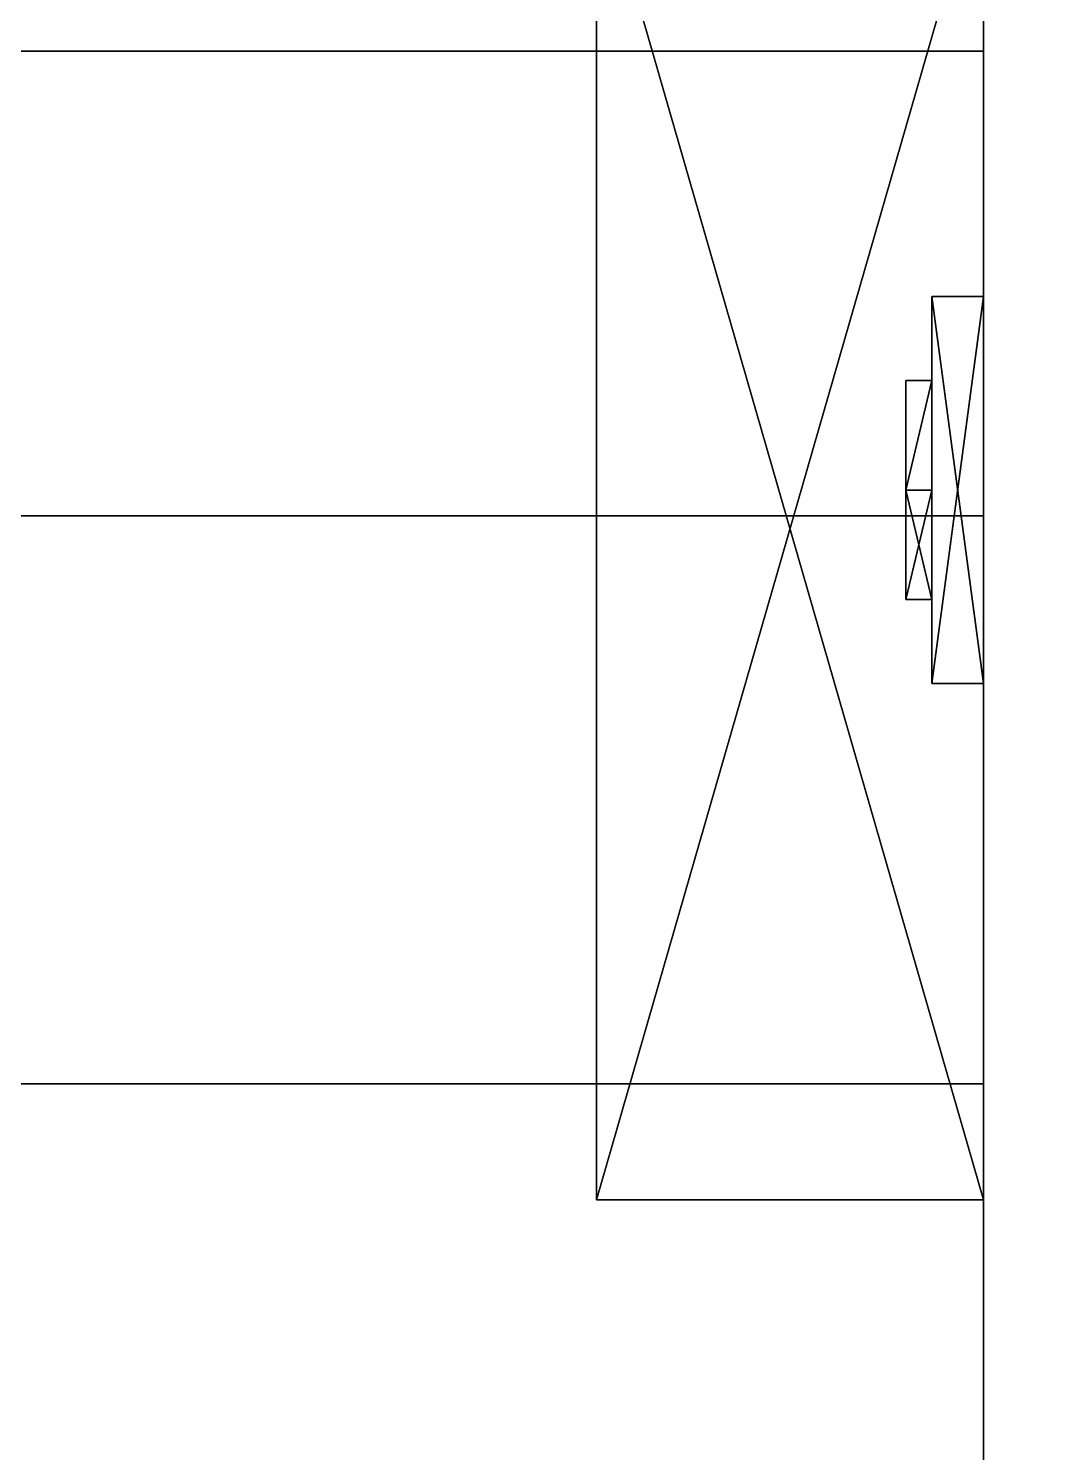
# Model space of a CAD drawing. Extents: x 0 to 4956, y -4930 to 0.
# Drawn here: x 2689.5 to 2728.6, y -4324.3 to -4269.1 of the extents above; entities that cross this region are included whole.
import ezdxf

# ---------------------------------------------------------------- set-up
doc = ezdxf.new("R2010")
doc.units = 0
for name, color, linetype in [('LAYER0', 7, 'CONTINUOUS'), ('LAYER1149', 253, 'CONTINUOUS'), ('LAYER1151', 253, 'CONTINUOUS'), ('LAYER1153', 253, 'CONTINUOUS'), ('LAYER1155', 253, 'CONTINUOUS'), ('LAYER1157', 253, 'CONTINUOUS'), ('LAYER1195', 7, 'CONTINUOUS'), ('LAYER837', 7, 'CONTINUOUS'), ('LAYER839', 7, 'CONTINUOUS'), ('LAYER843', 7, 'CONTINUOUS'), ('LAYER846', 7, 'CONTINUOUS'), ('LAYER852', 7, 'CONTINUOUS')]:
    doc.layers.add(name, color=color, linetype=linetype)

msp = doc.modelspace()

# ---------------------------------------------------------------- linework, layer by layer
at = {"layer": 'LAYER0', "invisible_edges": 1}
for points in [[(4956, 0), (0, -4930), (0, 0), (4956, 0)], [(4956, -4930, 5), (0, 0, 5), (0, -4930, 5), (4956, -4930, 5)], [(0, 0, 5), (4956, -4930, 5), (4956, 0, 5), (0, 0, 5)], [(0, -4930), (4956, 0), (4956, -4930), (0, -4930)]]:
    msp.add_3dface(points, dxfattribs=at)
at = {"layer": 'LAYER1149'}
for points in [[(2726.5, -4314.5, 181.2174), (2711.5, -4262.5, 181.2174), (2726.5, -4262.5, 181.2174), (2726.5, -4314.5, 181.2174)], [(2711.5, -4314.5, 181.2174), (2711.5, -4262.5, 181.2174), (2726.5, -4314.5, 181.2174), (2711.5, -4314.5, 181.2174)], [(2726.5, -4262.5, 194.7826), (2711.5, -4314.5, 194.7826), (2726.5, -4314.5, 194.7826), (2726.5, -4262.5, 194.7826)], [(2711.5, -4262.5, 194.7826), (2711.5, -4314.5, 194.7826), (2726.5, -4262.5, 194.7826), (2711.5, -4262.5, 194.7826)], [(2711.5, -4314.5, 181.2174), (2711.5, -4262.5, 194.7826), (2711.5, -4262.5, 181.2174), (2711.5, -4314.5, 181.2174)], [(2711.5, -4314.5, 194.7826), (2711.5, -4262.5, 194.7826), (2711.5, -4314.5, 181.2174), (2711.5, -4314.5, 194.7826)], [(2726.5, -4294.5, 214), (2726.5, -4279.5, 214), (2724.5, -4279.5, 214), (2726.5, -4294.5, 214)], [(2724.5, -4294.5, 214), (2726.5, -4294.5, 214), (2724.5, -4279.5, 214), (2724.5, -4294.5, 214)], [(2726.5, -4279.5, 162), (2726.5, -4294.5, 162), (2724.5, -4294.5, 162), (2726.5, -4279.5, 162)], [(2724.5, -4279.5, 162), (2726.5, -4279.5, 162), (2724.5, -4294.5, 162), (2724.5, -4279.5, 162)], [(2724.5, -4279.5, 214), (2726.5, -4279.5, 214), (2726.5, -4279.5, 162), (2724.5, -4279.5, 214)], [(2724.5, -4279.5, 162), (2724.5, -4279.5, 214), (2726.5, -4279.5, 162), (2724.5, -4279.5, 162)], [(2724.5, -4294.5, 214), (2724.5, -4279.5, 214), (2724.5, -4279.5, 162), (2724.5, -4294.5, 214)], [(2724.5, -4294.5, 162), (2724.5, -4294.5, 214), (2724.5, -4279.5, 162), (2724.5, -4294.5, 162)], [(2724.5, -4282.76, 206.087), (2723.5, -4287, 201.2939), (2723.5, -4282.76, 206.087), (2724.5, -4282.76, 206.087)], [(2724.5, -4287, 201.2939), (2723.5, -4287, 201.2939), (2724.5, -4282.76, 206.087), (2724.5, -4287, 201.2939)], [(2724.5, -4282.76, 206.087), (2723.5, -4287, 210.88), (2724.5, -4287, 210.88), (2724.5, -4282.76, 206.087)], [(2723.5, -4282.76, 206.087), (2723.5, -4287, 210.88), (2724.5, -4282.76, 206.087), (2723.5, -4282.76, 206.087)], [(2723.5, -4282.76, 206.087), (2723.5, -4291.24, 206.087), (2723.5, -4287, 210.88), (2723.5, -4282.76, 206.087)], [(2723.5, -4287, 201.2939), (2723.5, -4291.24, 206.087), (2723.5, -4282.76, 206.087), (2723.5, -4287, 201.2939)], [(2724.5, -4282.76, 169.913), (2723.5, -4287, 165.12), (2723.5, -4282.76, 169.913), (2724.5, -4282.76, 169.913)], [(2724.5, -4287, 165.12), (2723.5, -4287, 165.12), (2724.5, -4282.76, 169.913), (2724.5, -4287, 165.12)], [(2724.5, -4282.76, 169.913), (2723.5, -4287, 174.7061), (2724.5, -4287, 174.7061), (2724.5, -4282.76, 169.913)], [(2723.5, -4282.76, 169.913), (2723.5, -4287, 174.7061), (2724.5, -4282.76, 169.913), (2723.5, -4282.76, 169.913)], [(2723.5, -4282.76, 169.913), (2723.5, -4291.24, 169.913), (2723.5, -4287, 174.7061), (2723.5, -4282.76, 169.913)], [(2723.5, -4287, 165.12), (2723.5, -4291.24, 169.913), (2723.5, -4282.76, 169.913), (2723.5, -4287, 165.12)], [(2724.5, -4282.76, 206.087), (2724.5, -4287, 201.2939), (2724.5, -4287, 210.88), (2724.5, -4282.76, 206.087)], [(2724.5, -4282.76, 169.913), (2724.5, -4287, 165.12), (2724.5, -4287, 174.7061), (2724.5, -4282.76, 169.913)], [(2724.5, -4287, 201.2939), (2723.5, -4291.24, 206.087), (2723.5, -4287, 201.2939), (2724.5, -4287, 201.2939)], [(2724.5, -4291.24, 206.087), (2723.5, -4291.24, 206.087), (2724.5, -4287, 201.2939), (2724.5, -4291.24, 206.087)], [(2724.5, -4291.24, 206.087), (2723.5, -4287, 210.88), (2723.5, -4291.24, 206.087), (2724.5, -4291.24, 206.087)], [(2724.5, -4287, 210.88), (2723.5, -4287, 210.88), (2724.5, -4291.24, 206.087), (2724.5, -4287, 210.88)], [(2724.5, -4287, 165.12), (2723.5, -4291.24, 169.913), (2723.5, -4287, 165.12), (2724.5, -4287, 165.12)], [(2724.5, -4291.24, 169.913), (2723.5, -4291.24, 169.913), (2724.5, -4287, 165.12), (2724.5, -4291.24, 169.913)], [(2724.5, -4291.24, 169.913), (2723.5, -4287, 174.7061), (2723.5, -4291.24, 169.913), (2724.5, -4291.24, 169.913)], [(2724.5, -4287, 174.7061), (2723.5, -4287, 174.7061), (2724.5, -4291.24, 169.913), (2724.5, -4287, 174.7061)], [(2724.5, -4287, 201.2939), (2724.5, -4291.24, 206.087), (2724.5, -4287, 210.88), (2724.5, -4287, 201.2939)], [(2724.5, -4287, 165.12), (2724.5, -4291.24, 169.913), (2724.5, -4287, 174.7061), (2724.5, -4287, 165.12)], [(2726.5, -4294.5, 162), (2726.5, -4294.5, 214), (2724.5, -4294.5, 214), (2726.5, -4294.5, 162)], [(2724.5, -4294.5, 162), (2726.5, -4294.5, 162), (2724.5, -4294.5, 214), (2724.5, -4294.5, 162)], [(2726.5, -4314.5, 194.7826), (2711.5, -4314.5, 181.2174), (2726.5, -4314.5, 181.2174), (2726.5, -4314.5, 194.7826)], [(2711.5, -4314.5, 194.7826), (2711.5, -4314.5, 181.2174), (2726.5, -4314.5, 194.7826), (2711.5, -4314.5, 194.7826)]]:
    msp.add_3dface(points, dxfattribs=at)
at = {"layer": 'LAYER1151'}
for points in [[(2726.5, -4314.5, 744.7174), (2711.5, -4262.5, 744.7174), (2726.5, -4262.5, 744.7174), (2726.5, -4314.5, 744.7174)], [(2711.5, -4314.5, 744.7174), (2711.5, -4262.5, 744.7174), (2726.5, -4314.5, 744.7174), (2711.5, -4314.5, 744.7174)], [(2726.5, -4262.5, 758.2826), (2711.5, -4314.5, 758.2826), (2726.5, -4314.5, 758.2826), (2726.5, -4262.5, 758.2826)], [(2711.5, -4262.5, 758.2826), (2711.5, -4314.5, 758.2826), (2726.5, -4262.5, 758.2826), (2711.5, -4262.5, 758.2826)], [(2711.5, -4314.5, 744.7174), (2711.5, -4262.5, 758.2826), (2711.5, -4262.5, 744.7174), (2711.5, -4314.5, 744.7174)], [(2711.5, -4314.5, 758.2826), (2711.5, -4262.5, 758.2826), (2711.5, -4314.5, 744.7174), (2711.5, -4314.5, 758.2826)], [(2726.5, -4294.5, 777.5), (2726.5, -4279.5, 777.5), (2724.5, -4279.5, 777.5), (2726.5, -4294.5, 777.5)], [(2724.5, -4294.5, 777.5), (2726.5, -4294.5, 777.5), (2724.5, -4279.5, 777.5), (2724.5, -4294.5, 777.5)], [(2726.5, -4279.5, 725.5), (2726.5, -4294.5, 725.5), (2724.5, -4294.5, 725.5), (2726.5, -4279.5, 725.5)], [(2724.5, -4279.5, 725.5), (2726.5, -4279.5, 725.5), (2724.5, -4294.5, 725.5), (2724.5, -4279.5, 725.5)], [(2724.5, -4279.5, 777.5), (2726.5, -4279.5, 777.5), (2726.5, -4279.5, 725.5), (2724.5, -4279.5, 777.5)], [(2724.5, -4279.5, 725.5), (2724.5, -4279.5, 777.5), (2726.5, -4279.5, 725.5), (2724.5, -4279.5, 725.5)], [(2724.5, -4294.5, 777.5), (2724.5, -4279.5, 777.5), (2724.5, -4279.5, 725.5), (2724.5, -4294.5, 777.5)], [(2724.5, -4294.5, 725.5), (2724.5, -4294.5, 777.5), (2724.5, -4279.5, 725.5), (2724.5, -4294.5, 725.5)], [(2724.5, -4282.76, 769.587), (2723.5, -4287, 764.7939), (2723.5, -4282.76, 769.587), (2724.5, -4282.76, 769.587)], [(2724.5, -4287, 764.7939), (2723.5, -4287, 764.7939), (2724.5, -4282.76, 769.587), (2724.5, -4287, 764.7939)], [(2724.5, -4282.76, 769.587), (2723.5, -4287, 774.38), (2724.5, -4287, 774.38), (2724.5, -4282.76, 769.587)], [(2723.5, -4282.76, 769.587), (2723.5, -4287, 774.38), (2724.5, -4282.76, 769.587), (2723.5, -4282.76, 769.587)], [(2723.5, -4282.76, 769.587), (2723.5, -4291.24, 769.587), (2723.5, -4287, 774.38), (2723.5, -4282.76, 769.587)], [(2723.5, -4287, 764.7939), (2723.5, -4291.24, 769.587), (2723.5, -4282.76, 769.587), (2723.5, -4287, 764.7939)], [(2724.5, -4282.76, 733.413), (2723.5, -4287, 728.62), (2723.5, -4282.76, 733.413), (2724.5, -4282.76, 733.413)], [(2724.5, -4287, 728.62), (2723.5, -4287, 728.62), (2724.5, -4282.76, 733.413), (2724.5, -4287, 728.62)], [(2724.5, -4282.76, 733.413), (2723.5, -4287, 738.2061), (2724.5, -4287, 738.2061), (2724.5, -4282.76, 733.413)], [(2723.5, -4282.76, 733.413), (2723.5, -4287, 738.2061), (2724.5, -4282.76, 733.413), (2723.5, -4282.76, 733.413)], [(2723.5, -4282.76, 733.413), (2723.5, -4291.24, 733.413), (2723.5, -4287, 738.2061), (2723.5, -4282.76, 733.413)], [(2723.5, -4287, 728.62), (2723.5, -4291.24, 733.413), (2723.5, -4282.76, 733.413), (2723.5, -4287, 728.62)], [(2724.5, -4282.76, 769.587), (2724.5, -4287, 764.7939), (2724.5, -4287, 774.38), (2724.5, -4282.76, 769.587)], [(2724.5, -4282.76, 733.413), (2724.5, -4287, 728.62), (2724.5, -4287, 738.2061), (2724.5, -4282.76, 733.413)], [(2724.5, -4287, 764.7939), (2723.5, -4291.24, 769.587), (2723.5, -4287, 764.7939), (2724.5, -4287, 764.7939)], [(2724.5, -4291.24, 769.587), (2723.5, -4291.24, 769.587), (2724.5, -4287, 764.7939), (2724.5, -4291.24, 769.587)], [(2724.5, -4291.24, 769.587), (2723.5, -4287, 774.38), (2723.5, -4291.24, 769.587), (2724.5, -4291.24, 769.587)], [(2724.5, -4287, 774.38), (2723.5, -4287, 774.38), (2724.5, -4291.24, 769.587), (2724.5, -4287, 774.38)], [(2724.5, -4287, 728.62), (2723.5, -4291.24, 733.413), (2723.5, -4287, 728.62), (2724.5, -4287, 728.62)], [(2724.5, -4291.24, 733.413), (2723.5, -4291.24, 733.413), (2724.5, -4287, 728.62), (2724.5, -4291.24, 733.413)], [(2724.5, -4291.24, 733.413), (2723.5, -4287, 738.2061), (2723.5, -4291.24, 733.413), (2724.5, -4291.24, 733.413)], [(2724.5, -4287, 738.2061), (2723.5, -4287, 738.2061), (2724.5, -4291.24, 733.413), (2724.5, -4287, 738.2061)], [(2724.5, -4287, 764.7939), (2724.5, -4291.24, 769.587), (2724.5, -4287, 774.38), (2724.5, -4287, 764.7939)], [(2724.5, -4287, 728.62), (2724.5, -4291.24, 733.413), (2724.5, -4287, 738.2061), (2724.5, -4287, 728.62)], [(2726.5, -4294.5, 725.5), (2726.5, -4294.5, 777.5), (2724.5, -4294.5, 777.5), (2726.5, -4294.5, 725.5)], [(2724.5, -4294.5, 725.5), (2726.5, -4294.5, 725.5), (2724.5, -4294.5, 777.5), (2724.5, -4294.5, 725.5)], [(2726.5, -4314.5, 758.2826), (2711.5, -4314.5, 744.7174), (2726.5, -4314.5, 744.7174), (2726.5, -4314.5, 758.2826)], [(2711.5, -4314.5, 758.2826), (2711.5, -4314.5, 744.7174), (2726.5, -4314.5, 758.2826), (2711.5, -4314.5, 758.2826)]]:
    msp.add_3dface(points, dxfattribs=at)
at = {"layer": 'LAYER1153'}
for points in [[(2726.5, -4314.5, 1308.217), (2711.5, -4262.5, 1308.217), (2726.5, -4262.5, 1308.217), (2726.5, -4314.5, 1308.217)], [(2711.5, -4314.5, 1308.217), (2711.5, -4262.5, 1308.217), (2726.5, -4314.5, 1308.217), (2711.5, -4314.5, 1308.217)], [(2726.5, -4262.5, 1321.783), (2711.5, -4314.5, 1321.783), (2726.5, -4314.5, 1321.783), (2726.5, -4262.5, 1321.783)], [(2711.5, -4262.5, 1321.783), (2711.5, -4314.5, 1321.783), (2726.5, -4262.5, 1321.783), (2711.5, -4262.5, 1321.783)], [(2711.5, -4314.5, 1308.217), (2711.5, -4262.5, 1321.783), (2711.5, -4262.5, 1308.217), (2711.5, -4314.5, 1308.217)], [(2711.5, -4314.5, 1321.783), (2711.5, -4262.5, 1321.783), (2711.5, -4314.5, 1308.217), (2711.5, -4314.5, 1321.783)], [(2726.5, -4294.5, 1341), (2726.5, -4279.5, 1341), (2724.5, -4279.5, 1341), (2726.5, -4294.5, 1341)], [(2724.5, -4294.5, 1341), (2726.5, -4294.5, 1341), (2724.5, -4279.5, 1341), (2724.5, -4294.5, 1341)], [(2726.5, -4279.5, 1289), (2726.5, -4294.5, 1289), (2724.5, -4294.5, 1289), (2726.5, -4279.5, 1289)], [(2724.5, -4279.5, 1289), (2726.5, -4279.5, 1289), (2724.5, -4294.5, 1289), (2724.5, -4279.5, 1289)], [(2724.5, -4279.5, 1341), (2726.5, -4279.5, 1341), (2726.5, -4279.5, 1289), (2724.5, -4279.5, 1341)], [(2724.5, -4279.5, 1289), (2724.5, -4279.5, 1341), (2726.5, -4279.5, 1289), (2724.5, -4279.5, 1289)], [(2724.5, -4294.5, 1341), (2724.5, -4279.5, 1341), (2724.5, -4279.5, 1289), (2724.5, -4294.5, 1341)], [(2724.5, -4294.5, 1289), (2724.5, -4294.5, 1341), (2724.5, -4279.5, 1289), (2724.5, -4294.5, 1289)], [(2724.5, -4282.76, 1333.087), (2723.5, -4287, 1328.294), (2723.5, -4282.76, 1333.087), (2724.5, -4282.76, 1333.087)], [(2724.5, -4287, 1328.294), (2723.5, -4287, 1328.294), (2724.5, -4282.76, 1333.087), (2724.5, -4287, 1328.294)], [(2724.5, -4282.76, 1333.087), (2723.5, -4287, 1337.88), (2724.5, -4287, 1337.88), (2724.5, -4282.76, 1333.087)], [(2723.5, -4282.76, 1333.087), (2723.5, -4287, 1337.88), (2724.5, -4282.76, 1333.087), (2723.5, -4282.76, 1333.087)], [(2723.5, -4282.76, 1333.087), (2723.5, -4291.24, 1333.087), (2723.5, -4287, 1337.88), (2723.5, -4282.76, 1333.087)], [(2723.5, -4287, 1328.294), (2723.5, -4291.24, 1333.087), (2723.5, -4282.76, 1333.087), (2723.5, -4287, 1328.294)], [(2724.5, -4282.76, 1296.913), (2723.5, -4287, 1292.12), (2723.5, -4282.76, 1296.913), (2724.5, -4282.76, 1296.913)], [(2724.5, -4287, 1292.12), (2723.5, -4287, 1292.12), (2724.5, -4282.76, 1296.913), (2724.5, -4287, 1292.12)], [(2724.5, -4282.76, 1296.913), (2723.5, -4287, 1301.706), (2724.5, -4287, 1301.706), (2724.5, -4282.76, 1296.913)], [(2723.5, -4282.76, 1296.913), (2723.5, -4287, 1301.706), (2724.5, -4282.76, 1296.913), (2723.5, -4282.76, 1296.913)], [(2723.5, -4282.76, 1296.913), (2723.5, -4291.24, 1296.913), (2723.5, -4287, 1301.706), (2723.5, -4282.76, 1296.913)], [(2723.5, -4287, 1292.12), (2723.5, -4291.24, 1296.913), (2723.5, -4282.76, 1296.913), (2723.5, -4287, 1292.12)], [(2724.5, -4282.76, 1333.087), (2724.5, -4287, 1328.294), (2724.5, -4287, 1337.88), (2724.5, -4282.76, 1333.087)], [(2724.5, -4282.76, 1296.913), (2724.5, -4287, 1292.12), (2724.5, -4287, 1301.706), (2724.5, -4282.76, 1296.913)], [(2724.5, -4287, 1328.294), (2723.5, -4291.24, 1333.087), (2723.5, -4287, 1328.294), (2724.5, -4287, 1328.294)], [(2724.5, -4291.24, 1333.087), (2723.5, -4291.24, 1333.087), (2724.5, -4287, 1328.294), (2724.5, -4291.24, 1333.087)], [(2724.5, -4291.24, 1333.087), (2723.5, -4287, 1337.88), (2723.5, -4291.24, 1333.087), (2724.5, -4291.24, 1333.087)], [(2724.5, -4287, 1337.88), (2723.5, -4287, 1337.88), (2724.5, -4291.24, 1333.087), (2724.5, -4287, 1337.88)], [(2724.5, -4287, 1292.12), (2723.5, -4291.24, 1296.913), (2723.5, -4287, 1292.12), (2724.5, -4287, 1292.12)], [(2724.5, -4291.24, 1296.913), (2723.5, -4291.24, 1296.913), (2724.5, -4287, 1292.12), (2724.5, -4291.24, 1296.913)], [(2724.5, -4291.24, 1296.913), (2723.5, -4287, 1301.706), (2723.5, -4291.24, 1296.913), (2724.5, -4291.24, 1296.913)], [(2724.5, -4287, 1301.706), (2723.5, -4287, 1301.706), (2724.5, -4291.24, 1296.913), (2724.5, -4287, 1301.706)], [(2724.5, -4287, 1328.294), (2724.5, -4291.24, 1333.087), (2724.5, -4287, 1337.88), (2724.5, -4287, 1328.294)], [(2724.5, -4287, 1292.12), (2724.5, -4291.24, 1296.913), (2724.5, -4287, 1301.706), (2724.5, -4287, 1292.12)], [(2726.5, -4294.5, 1289), (2726.5, -4294.5, 1341), (2724.5, -4294.5, 1341), (2726.5, -4294.5, 1289)], [(2724.5, -4294.5, 1289), (2726.5, -4294.5, 1289), (2724.5, -4294.5, 1341), (2724.5, -4294.5, 1289)], [(2726.5, -4314.5, 1321.783), (2711.5, -4314.5, 1308.217), (2726.5, -4314.5, 1308.217), (2726.5, -4314.5, 1321.783)], [(2711.5, -4314.5, 1321.783), (2711.5, -4314.5, 1308.217), (2726.5, -4314.5, 1321.783), (2711.5, -4314.5, 1321.783)]]:
    msp.add_3dface(points, dxfattribs=at)
at = {"layer": 'LAYER1155'}
for points in [[(2726.5, -4314.5, 1871.717), (2711.5, -4262.5, 1871.717), (2726.5, -4262.5, 1871.717), (2726.5, -4314.5, 1871.717)], [(2711.5, -4314.5, 1871.717), (2711.5, -4262.5, 1871.717), (2726.5, -4314.5, 1871.717), (2711.5, -4314.5, 1871.717)], [(2726.5, -4262.5, 1885.283), (2711.5, -4314.5, 1885.283), (2726.5, -4314.5, 1885.283), (2726.5, -4262.5, 1885.283)], [(2711.5, -4262.5, 1885.283), (2711.5, -4314.5, 1885.283), (2726.5, -4262.5, 1885.283), (2711.5, -4262.5, 1885.283)], [(2711.5, -4314.5, 1871.717), (2711.5, -4262.5, 1885.283), (2711.5, -4262.5, 1871.717), (2711.5, -4314.5, 1871.717)], [(2711.5, -4314.5, 1885.283), (2711.5, -4262.5, 1885.283), (2711.5, -4314.5, 1871.717), (2711.5, -4314.5, 1885.283)], [(2726.5, -4294.5, 1904.5), (2726.5, -4279.5, 1904.5), (2724.5, -4279.5, 1904.5), (2726.5, -4294.5, 1904.5)], [(2724.5, -4294.5, 1904.5), (2726.5, -4294.5, 1904.5), (2724.5, -4279.5, 1904.5), (2724.5, -4294.5, 1904.5)], [(2726.5, -4279.5, 1852.5), (2726.5, -4294.5, 1852.5), (2724.5, -4294.5, 1852.5), (2726.5, -4279.5, 1852.5)], [(2724.5, -4279.5, 1852.5), (2726.5, -4279.5, 1852.5), (2724.5, -4294.5, 1852.5), (2724.5, -4279.5, 1852.5)], [(2724.5, -4279.5, 1904.5), (2726.5, -4279.5, 1904.5), (2726.5, -4279.5, 1852.5), (2724.5, -4279.5, 1904.5)], [(2724.5, -4279.5, 1852.5), (2724.5, -4279.5, 1904.5), (2726.5, -4279.5, 1852.5), (2724.5, -4279.5, 1852.5)], [(2724.5, -4294.5, 1904.5), (2724.5, -4279.5, 1904.5), (2724.5, -4279.5, 1852.5), (2724.5, -4294.5, 1904.5)], [(2724.5, -4294.5, 1852.5), (2724.5, -4294.5, 1904.5), (2724.5, -4279.5, 1852.5), (2724.5, -4294.5, 1852.5)], [(2724.5, -4282.76, 1896.587), (2723.5, -4287, 1891.794), (2723.5, -4282.76, 1896.587), (2724.5, -4282.76, 1896.587)], [(2724.5, -4287, 1891.794), (2723.5, -4287, 1891.794), (2724.5, -4282.76, 1896.587), (2724.5, -4287, 1891.794)], [(2724.5, -4282.76, 1896.587), (2723.5, -4287, 1901.38), (2724.5, -4287, 1901.38), (2724.5, -4282.76, 1896.587)], [(2723.5, -4282.76, 1896.587), (2723.5, -4287, 1901.38), (2724.5, -4282.76, 1896.587), (2723.5, -4282.76, 1896.587)], [(2723.5, -4282.76, 1896.587), (2723.5, -4291.24, 1896.587), (2723.5, -4287, 1901.38), (2723.5, -4282.76, 1896.587)], [(2723.5, -4287, 1891.794), (2723.5, -4291.24, 1896.587), (2723.5, -4282.76, 1896.587), (2723.5, -4287, 1891.794)], [(2724.5, -4282.76, 1860.413), (2723.5, -4287, 1855.62), (2723.5, -4282.76, 1860.413), (2724.5, -4282.76, 1860.413)], [(2724.5, -4287, 1855.62), (2723.5, -4287, 1855.62), (2724.5, -4282.76, 1860.413), (2724.5, -4287, 1855.62)], [(2724.5, -4282.76, 1860.413), (2723.5, -4287, 1865.206), (2724.5, -4287, 1865.206), (2724.5, -4282.76, 1860.413)], [(2723.5, -4282.76, 1860.413), (2723.5, -4287, 1865.206), (2724.5, -4282.76, 1860.413), (2723.5, -4282.76, 1860.413)], [(2723.5, -4282.76, 1860.413), (2723.5, -4291.24, 1860.413), (2723.5, -4287, 1865.206), (2723.5, -4282.76, 1860.413)], [(2723.5, -4287, 1855.62), (2723.5, -4291.24, 1860.413), (2723.5, -4282.76, 1860.413), (2723.5, -4287, 1855.62)], [(2724.5, -4282.76, 1896.587), (2724.5, -4287, 1891.794), (2724.5, -4287, 1901.38), (2724.5, -4282.76, 1896.587)], [(2724.5, -4282.76, 1860.413), (2724.5, -4287, 1855.62), (2724.5, -4287, 1865.206), (2724.5, -4282.76, 1860.413)], [(2724.5, -4287, 1891.794), (2723.5, -4291.24, 1896.587), (2723.5, -4287, 1891.794), (2724.5, -4287, 1891.794)], [(2724.5, -4291.24, 1896.587), (2723.5, -4291.24, 1896.587), (2724.5, -4287, 1891.794), (2724.5, -4291.24, 1896.587)], [(2724.5, -4291.24, 1896.587), (2723.5, -4287, 1901.38), (2723.5, -4291.24, 1896.587), (2724.5, -4291.24, 1896.587)], [(2724.5, -4287, 1901.38), (2723.5, -4287, 1901.38), (2724.5, -4291.24, 1896.587), (2724.5, -4287, 1901.38)], [(2724.5, -4287, 1855.62), (2723.5, -4291.24, 1860.413), (2723.5, -4287, 1855.62), (2724.5, -4287, 1855.62)], [(2724.5, -4291.24, 1860.413), (2723.5, -4291.24, 1860.413), (2724.5, -4287, 1855.62), (2724.5, -4291.24, 1860.413)], [(2724.5, -4291.24, 1860.413), (2723.5, -4287, 1865.206), (2723.5, -4291.24, 1860.413), (2724.5, -4291.24, 1860.413)], [(2724.5, -4287, 1865.206), (2723.5, -4287, 1865.206), (2724.5, -4291.24, 1860.413), (2724.5, -4287, 1865.206)], [(2724.5, -4287, 1891.794), (2724.5, -4291.24, 1896.587), (2724.5, -4287, 1901.38), (2724.5, -4287, 1891.794)], [(2724.5, -4287, 1855.62), (2724.5, -4291.24, 1860.413), (2724.5, -4287, 1865.206), (2724.5, -4287, 1855.62)], [(2726.5, -4294.5, 1852.5), (2726.5, -4294.5, 1904.5), (2724.5, -4294.5, 1904.5), (2726.5, -4294.5, 1852.5)], [(2724.5, -4294.5, 1852.5), (2726.5, -4294.5, 1852.5), (2724.5, -4294.5, 1904.5), (2724.5, -4294.5, 1852.5)], [(2726.5, -4314.5, 1885.283), (2711.5, -4314.5, 1871.717), (2726.5, -4314.5, 1871.717), (2726.5, -4314.5, 1885.283)], [(2711.5, -4314.5, 1885.283), (2711.5, -4314.5, 1871.717), (2726.5, -4314.5, 1885.283), (2711.5, -4314.5, 1885.283)]]:
    msp.add_3dface(points, dxfattribs=at)
at = {"layer": 'LAYER1157'}
for points in [[(2726.5, -4314.5, 2435.217), (2711.5, -4262.5, 2435.217), (2726.5, -4262.5, 2435.217), (2726.5, -4314.5, 2435.217)], [(2711.5, -4314.5, 2435.217), (2711.5, -4262.5, 2435.217), (2726.5, -4314.5, 2435.217), (2711.5, -4314.5, 2435.217)], [(2726.5, -4262.5, 2448.783), (2711.5, -4314.5, 2448.783), (2726.5, -4314.5, 2448.783), (2726.5, -4262.5, 2448.783)], [(2711.5, -4262.5, 2448.783), (2711.5, -4314.5, 2448.783), (2726.5, -4262.5, 2448.783), (2711.5, -4262.5, 2448.783)], [(2711.5, -4314.5, 2435.217), (2711.5, -4262.5, 2448.783), (2711.5, -4262.5, 2435.217), (2711.5, -4314.5, 2435.217)], [(2711.5, -4314.5, 2448.783), (2711.5, -4262.5, 2448.783), (2711.5, -4314.5, 2435.217), (2711.5, -4314.5, 2448.783)], [(2726.5, -4294.5, 2468), (2726.5, -4279.5, 2468), (2724.5, -4279.5, 2468), (2726.5, -4294.5, 2468)], [(2724.5, -4294.5, 2468), (2726.5, -4294.5, 2468), (2724.5, -4279.5, 2468), (2724.5, -4294.5, 2468)], [(2726.5, -4279.5, 2416), (2726.5, -4294.5, 2416), (2724.5, -4294.5, 2416), (2726.5, -4279.5, 2416)], [(2724.5, -4279.5, 2416), (2726.5, -4279.5, 2416), (2724.5, -4294.5, 2416), (2724.5, -4279.5, 2416)], [(2724.5, -4279.5, 2468), (2726.5, -4279.5, 2468), (2726.5, -4279.5, 2416), (2724.5, -4279.5, 2468)], [(2724.5, -4279.5, 2416), (2724.5, -4279.5, 2468), (2726.5, -4279.5, 2416), (2724.5, -4279.5, 2416)], [(2724.5, -4294.5, 2468), (2724.5, -4279.5, 2468), (2724.5, -4279.5, 2416), (2724.5, -4294.5, 2468)], [(2724.5, -4294.5, 2416), (2724.5, -4294.5, 2468), (2724.5, -4279.5, 2416), (2724.5, -4294.5, 2416)], [(2724.5, -4282.76, 2460.087), (2723.5, -4287, 2455.294), (2723.5, -4282.76, 2460.087), (2724.5, -4282.76, 2460.087)], [(2724.5, -4287, 2455.294), (2723.5, -4287, 2455.294), (2724.5, -4282.76, 2460.087), (2724.5, -4287, 2455.294)], [(2724.5, -4282.76, 2460.087), (2723.5, -4287, 2464.88), (2724.5, -4287, 2464.88), (2724.5, -4282.76, 2460.087)], [(2723.5, -4282.76, 2460.087), (2723.5, -4287, 2464.88), (2724.5, -4282.76, 2460.087), (2723.5, -4282.76, 2460.087)], [(2723.5, -4282.76, 2460.087), (2723.5, -4291.24, 2460.087), (2723.5, -4287, 2464.88), (2723.5, -4282.76, 2460.087)], [(2723.5, -4287, 2455.294), (2723.5, -4291.24, 2460.087), (2723.5, -4282.76, 2460.087), (2723.5, -4287, 2455.294)], [(2724.5, -4282.76, 2423.913), (2723.5, -4287, 2419.12), (2723.5, -4282.76, 2423.913), (2724.5, -4282.76, 2423.913)], [(2724.5, -4287, 2419.12), (2723.5, -4287, 2419.12), (2724.5, -4282.76, 2423.913), (2724.5, -4287, 2419.12)], [(2724.5, -4282.76, 2423.913), (2723.5, -4287, 2428.706), (2724.5, -4287, 2428.706), (2724.5, -4282.76, 2423.913)], [(2723.5, -4282.76, 2423.913), (2723.5, -4287, 2428.706), (2724.5, -4282.76, 2423.913), (2723.5, -4282.76, 2423.913)], [(2723.5, -4282.76, 2423.913), (2723.5, -4291.24, 2423.913), (2723.5, -4287, 2428.706), (2723.5, -4282.76, 2423.913)], [(2723.5, -4287, 2419.12), (2723.5, -4291.24, 2423.913), (2723.5, -4282.76, 2423.913), (2723.5, -4287, 2419.12)], [(2724.5, -4282.76, 2460.087), (2724.5, -4287, 2455.294), (2724.5, -4287, 2464.88), (2724.5, -4282.76, 2460.087)], [(2724.5, -4282.76, 2423.913), (2724.5, -4287, 2419.12), (2724.5, -4287, 2428.706), (2724.5, -4282.76, 2423.913)], [(2724.5, -4287, 2455.294), (2723.5, -4291.24, 2460.087), (2723.5, -4287, 2455.294), (2724.5, -4287, 2455.294)], [(2724.5, -4291.24, 2460.087), (2723.5, -4291.24, 2460.087), (2724.5, -4287, 2455.294), (2724.5, -4291.24, 2460.087)], [(2724.5, -4291.24, 2460.087), (2723.5, -4287, 2464.88), (2723.5, -4291.24, 2460.087), (2724.5, -4291.24, 2460.087)], [(2724.5, -4287, 2464.88), (2723.5, -4287, 2464.88), (2724.5, -4291.24, 2460.087), (2724.5, -4287, 2464.88)], [(2724.5, -4287, 2419.12), (2723.5, -4291.24, 2423.913), (2723.5, -4287, 2419.12), (2724.5, -4287, 2419.12)], [(2724.5, -4291.24, 2423.913), (2723.5, -4291.24, 2423.913), (2724.5, -4287, 2419.12), (2724.5, -4291.24, 2423.913)], [(2724.5, -4291.24, 2423.913), (2723.5, -4287, 2428.706), (2723.5, -4291.24, 2423.913), (2724.5, -4291.24, 2423.913)], [(2724.5, -4287, 2428.706), (2723.5, -4287, 2428.706), (2724.5, -4291.24, 2423.913), (2724.5, -4287, 2428.706)], [(2724.5, -4287, 2455.294), (2724.5, -4291.24, 2460.087), (2724.5, -4287, 2464.88), (2724.5, -4287, 2455.294)], [(2724.5, -4287, 2419.12), (2724.5, -4291.24, 2423.913), (2724.5, -4287, 2428.706), (2724.5, -4287, 2419.12)], [(2726.5, -4294.5, 2416), (2726.5, -4294.5, 2468), (2724.5, -4294.5, 2468), (2726.5, -4294.5, 2416)], [(2724.5, -4294.5, 2416), (2726.5, -4294.5, 2416), (2724.5, -4294.5, 2468), (2724.5, -4294.5, 2416)], [(2726.5, -4314.5, 2448.783), (2711.5, -4314.5, 2435.217), (2726.5, -4314.5, 2435.217), (2726.5, -4314.5, 2448.783)], [(2711.5, -4314.5, 2448.783), (2711.5, -4314.5, 2435.217), (2726.5, -4314.5, 2448.783), (2711.5, -4314.5, 2448.783)]]:
    msp.add_3dface(points, dxfattribs=at)
at = {"layer": 'LAYER1195', "invisible_edges": 1}
for points in [[(2726.5, -4785.4, 1989), (1942.5, -4310, 1989), (1942.5, -4785.4, 1989), (2726.5, -4785.4, 1989)], [(1942.5, -4310, 1989), (2726.5, -4785.4, 1989), (2726.5, -4310, 1989), (1942.5, -4310, 1989)], [(2726.5, -4310, 1971), (1942.5, -4310, 1989), (2726.5, -4310, 1989), (2726.5, -4310, 1971)], [(1942.5, -4310, 1989), (2726.5, -4310, 1971), (1942.5, -4310, 1971), (1942.5, -4310, 1989)], [(2726.5, -4310, 1971), (1942.5, -4785.4, 1971), (1942.5, -4310, 1971), (2726.5, -4310, 1971)], [(1942.5, -4785.4, 1971), (2726.5, -4310, 1971), (2726.5, -4785.4, 1971), (1942.5, -4785.4, 1971)], [(2726.5, -4785.4, 1989), (2726.5, -4310, 1971), (2726.5, -4310, 1989), (2726.5, -4785.4, 1989)], [(2726.5, -4310, 1971), (2726.5, -4785.4, 1989), (2726.5, -4785.4, 1971), (2726.5, -4310, 1971)]]:
    msp.add_3dface(points, dxfattribs=at)
at = {"layer": 'LAYER837', "invisible_edges": 1}
for points in [[(2726.5, -4785.4, 321.49), (1942.5, -4310, 321.49), (1942.5, -4785.4, 321.49), (2726.5, -4785.4, 321.49)], [(1942.5, -4310, 321.49), (2726.5, -4785.4, 321.49), (2726.5, -4310, 321.49), (1942.5, -4310, 321.49)], [(2726.5, -4310, 303.49), (1942.5, -4310, 321.49), (2726.5, -4310, 321.49), (2726.5, -4310, 303.49)], [(1942.5, -4310, 321.49), (2726.5, -4310, 303.49), (1942.5, -4310, 303.49), (1942.5, -4310, 321.49)], [(2726.5, -4310, 303.49), (1942.5, -4785.4, 303.49), (1942.5, -4310, 303.49), (2726.5, -4310, 303.49)], [(1942.5, -4785.4, 303.49), (2726.5, -4310, 303.49), (2726.5, -4785.4, 303.49), (1942.5, -4785.4, 303.49)], [(2726.5, -4785.4, 321.49), (2726.5, -4310, 303.49), (2726.5, -4310, 321.49), (2726.5, -4785.4, 321.49)], [(2726.5, -4310, 303.49), (2726.5, -4785.4, 321.49), (2726.5, -4785.4, 303.49), (2726.5, -4310, 303.49)]]:
    msp.add_3dface(points, dxfattribs=at)
at = {"layer": 'LAYER839', "invisible_edges": 1}
for points in [[(2726.5, -4810, 2545), (2726.5, -4250, 5), (2726.5, -4810, 5), (2726.5, -4810, 2545)], [(2726.5, -4250, 5), (2726.5, -4810, 2545), (2726.5, -4250, 2545), (2726.5, -4250, 5)], [(2744.5, -4810, 5), (2726.5, -4250, 5), (2744.5, -4250, 5), (2744.5, -4810, 5)], [(2726.5, -4250, 5), (2744.5, -4810, 5), (2726.5, -4810, 5), (2726.5, -4250, 5)], [(2726.5, -4810, 2545), (2744.5, -4250, 2545), (2726.5, -4250, 2545), (2726.5, -4810, 2545)], [(2744.5, -4250, 2545), (2726.5, -4810, 2545), (2744.5, -4810, 2545), (2744.5, -4250, 2545)]]:
    msp.add_3dface(points, dxfattribs=at)
at = {"layer": 'LAYER843', "invisible_edges": 1}
for points in [[(1942.5, -4810, 85), (2726.5, -4250, 85), (2726.5, -4810, 85), (1942.5, -4810, 85)], [(2726.5, -4250, 85), (1942.5, -4810, 85), (1942.5, -4250, 85), (2726.5, -4250, 85)], [(1942.5, -4250, 103), (2726.5, -4810, 103), (2726.5, -4250, 103), (1942.5, -4250, 103)], [(2726.5, -4810, 103), (1942.5, -4250, 103), (1942.5, -4810, 103), (2726.5, -4810, 103)], [(2726.5, -4810, 103), (2726.5, -4250, 85), (2726.5, -4250, 103), (2726.5, -4810, 103)], [(2726.5, -4250, 85), (2726.5, -4810, 103), (2726.5, -4810, 85), (2726.5, -4250, 85)]]:
    msp.add_3dface(points, dxfattribs=at)
at = {"layer": 'LAYER846', "invisible_edges": 1}
for points in [[(1942.5, -4270, 5), (2726.5, -4288, 5), (1942.5, -4288, 5), (1942.5, -4270, 5)], [(2726.5, -4288, 5), (1942.5, -4270, 5), (2726.5, -4270, 5), (2726.5, -4288, 5)], [(2726.5, -4270, 85), (1942.5, -4288, 85), (2726.5, -4288, 85), (2726.5, -4270, 85)], [(1942.5, -4288, 85), (2726.5, -4270, 85), (1942.5, -4270, 85), (1942.5, -4288, 85)], [(1942.5, -4270, 5), (2726.5, -4270, 85), (2726.5, -4270, 5), (1942.5, -4270, 5)], [(2726.5, -4270, 85), (1942.5, -4270, 5), (1942.5, -4270, 85), (2726.5, -4270, 85)], [(2726.5, -4270, 85), (2726.5, -4288, 5), (2726.5, -4270, 5), (2726.5, -4270, 85)], [(2726.5, -4288, 5), (2726.5, -4270, 85), (2726.5, -4288, 85), (2726.5, -4288, 5)], [(1942.5, -4288, 85), (2726.5, -4288, 5), (2726.5, -4288, 85), (1942.5, -4288, 85)], [(2726.5, -4288, 5), (1942.5, -4288, 85), (1942.5, -4288, 5), (2726.5, -4288, 5)]]:
    msp.add_3dface(points, dxfattribs=at)
at = {"layer": 'LAYER852', "invisible_edges": 1}
for points in [[(2726.5, -4810, 2544), (1942.5, -4250, 2544), (1942.5, -4810, 2544), (2726.5, -4810, 2544)], [(1942.5, -4250, 2544), (2726.5, -4810, 2544), (2726.5, -4250, 2544), (1942.5, -4250, 2544)], [(2726.5, -4250, 2526), (1942.5, -4810, 2526), (1942.5, -4250, 2526), (2726.5, -4250, 2526)], [(1942.5, -4810, 2526), (2726.5, -4250, 2526), (2726.5, -4810, 2526), (1942.5, -4810, 2526)], [(2726.5, -4810, 2544), (2726.5, -4250, 2526), (2726.5, -4250, 2544), (2726.5, -4810, 2544)], [(2726.5, -4250, 2526), (2726.5, -4810, 2544), (2726.5, -4810, 2526), (2726.5, -4250, 2526)]]:
    msp.add_3dface(points, dxfattribs=at)

doc.saveas('drawing.dxf')
